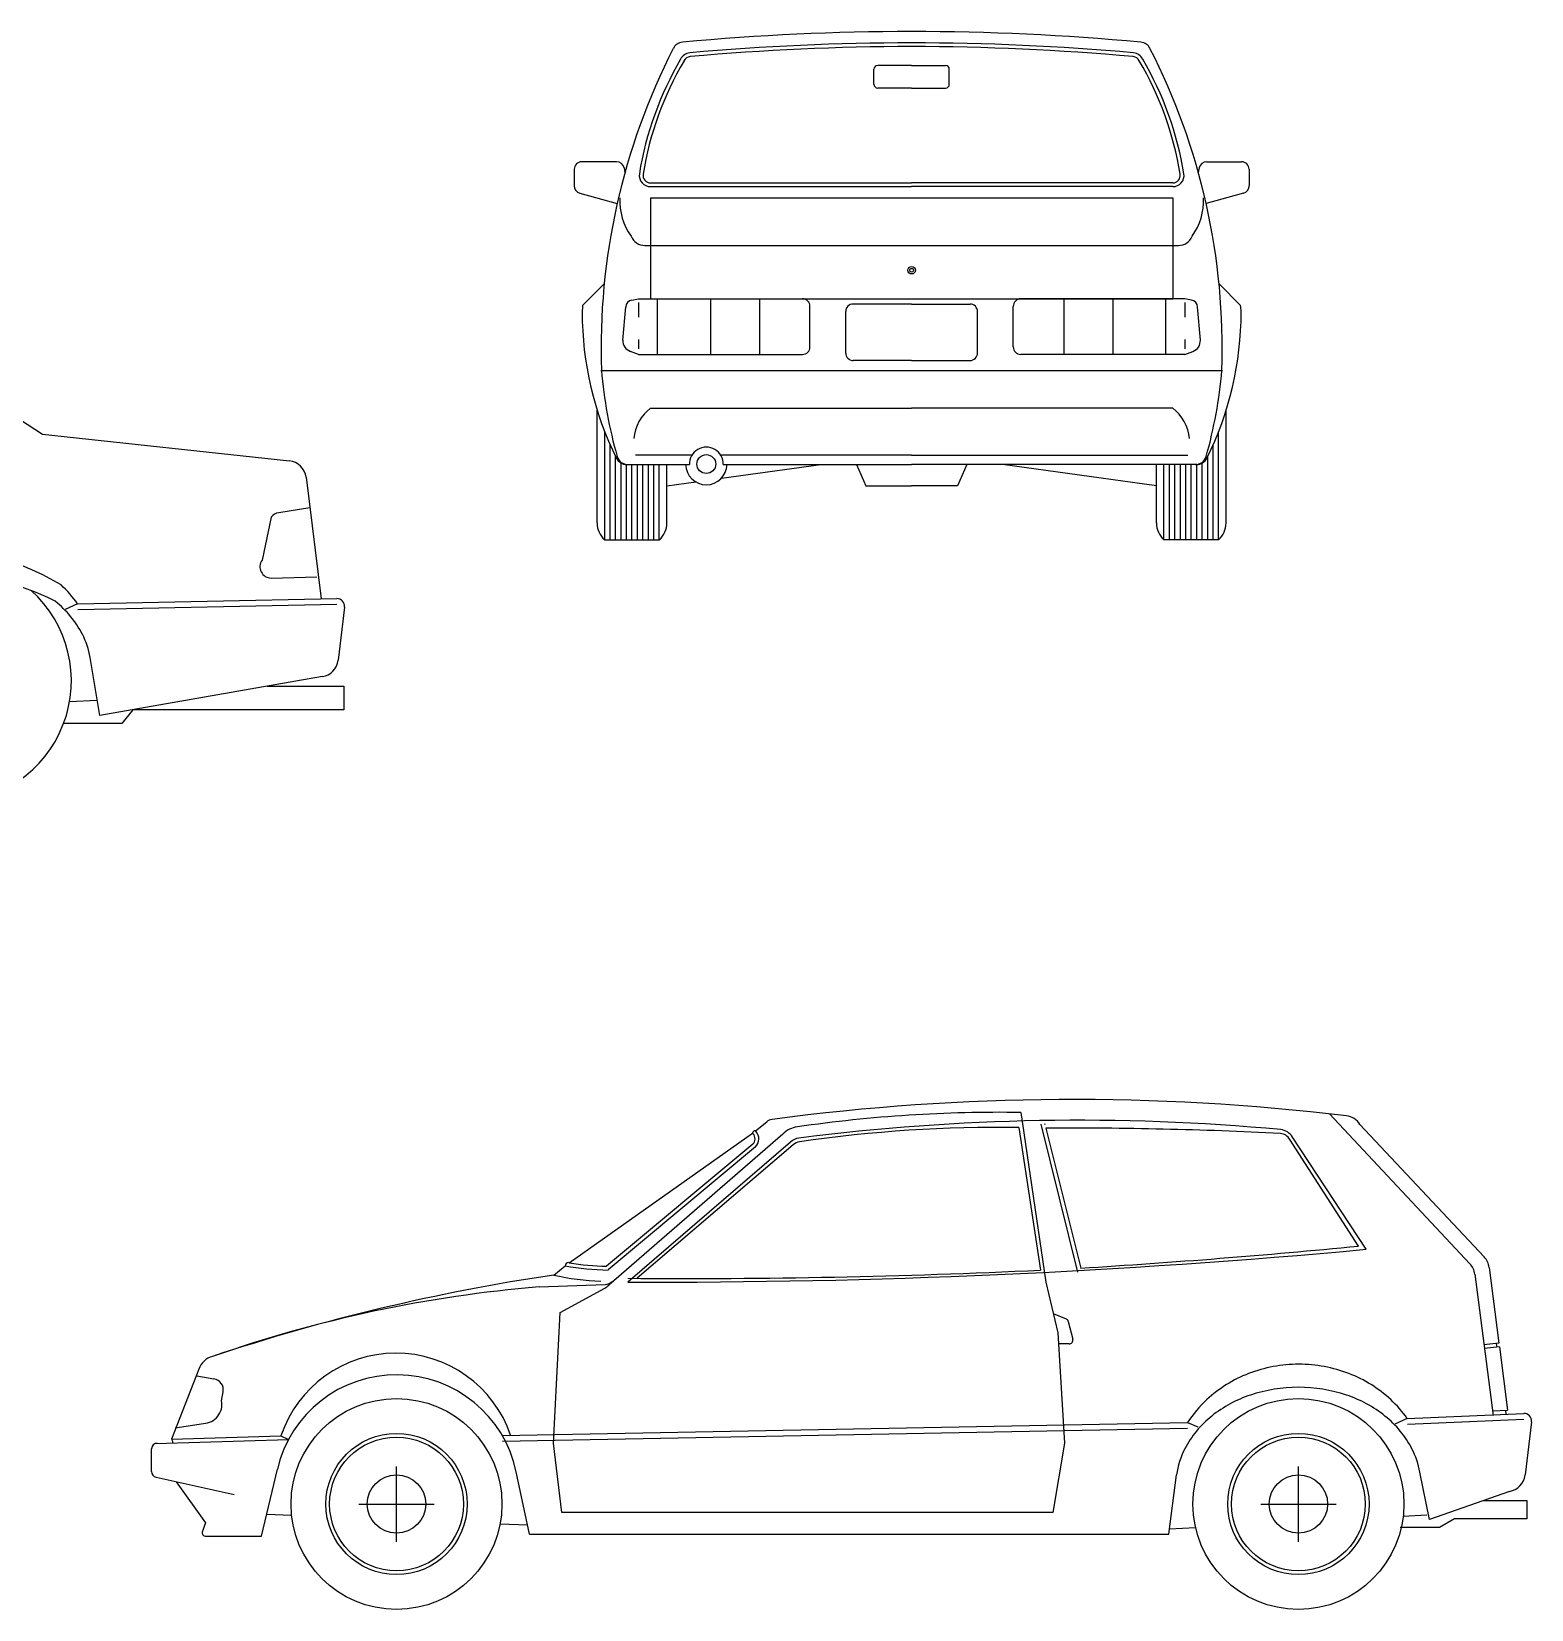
# Model space of a CAD drawing. Extents: x 81.2 to 102.2, y 189 to 198.5.
# Drawn here: x 93.402 to 97.383, y 194.275 to 198.465 of the extents above; entities that cross this region are included whole.
import ezdxf

# ---------------------------------------------------------------- set-up
doc = ezdxf.new("R2010")
doc.units = 0
doc.layers.get('0').update_dxf_attribs({"linetype": 'CONTINUOUS'})

msp = doc.modelspace()

# ---------------------------------------------------------------- linework, layer by layer
for p, q in [((95.6382, 198.3252), (95.6382, 198.3652)), ((95.7382, 198.3752), (95.6482, 198.3752)), ((95.7382, 198.3752), (95.8282, 198.3752)), ((95.8382, 198.3252), (95.8382, 198.3652)), ((95.7382, 198.3152), (95.6482, 198.3152)), ((95.7382, 198.3152), (95.8282, 198.3152)), ((94.8425, 198.0994), (94.8425, 198.0554)), ((94.9552, 198.1194), (94.8625, 198.1194)), ((94.9748, 198.1033), (94.9773, 198.0909)), ((96.5017, 198.1033), (96.4992, 198.0909)), ((96.5213, 198.1194), (96.614, 198.1194)), ((96.634, 198.0994), (96.634, 198.0554)), ((95.0451, 198.0634), (95.7382, 198.0634)), ((95.0451, 198.0534), (95.7382, 198.0534)), ((96.4314, 198.0634), (95.7382, 198.0634)), ((96.4314, 198.0534), (95.7382, 198.0534)), ((94.8572, 198.0361), (94.9567, 198.0087)), ((95.0451, 198.0234), (95.0451, 197.7554)), ((95.0451, 198.0234), (96.4314, 198.0234)), ((96.4314, 198.0234), (96.4314, 197.7554)), ((96.6193, 198.0361), (96.5198, 198.0087)), ((95.0303, 197.8971), (96.4462, 197.8971)), ((94.9223, 197.7954), (94.8649, 197.7381)), ((96.5542, 197.7954), (96.6115, 197.7381)), ((94.9956, 197.7522), (95.0132, 197.7554)), ((95.0132, 197.7554), (95.0632, 197.7554)), ((95.0451, 197.7554), (96.4314, 197.7554)), ((95.0632, 197.7554), (95.4484, 197.7554)), ((95.0632, 197.608), (95.0632, 197.7554)), ((95.204, 197.7554), (95.204, 197.608)), ((95.3344, 197.7554), (95.3344, 197.608)), ((96.4132, 197.7554), (96.0281, 197.7554)), ((96.1421, 197.7554), (96.1421, 197.608)), ((96.2724, 197.7554), (96.2724, 197.608)), ((96.4132, 197.608), (96.4132, 197.7554)), ((96.4632, 197.7554), (96.4132, 197.7554)), ((96.4808, 197.7522), (96.4632, 197.7554)), ((92.9027, 197.7387), (93.4314, 197.3962)), ((94.9719, 197.6459), (94.9792, 197.7338)), ((95.0132, 197.7461), (95.0132, 197.7066)), ((95.4684, 197.628), (95.4684, 197.7354)), ((95.5632, 197.6116), (95.5632, 197.7216)), ((95.7382, 197.7416), (95.5832, 197.7416)), ((95.7382, 197.7416), (95.8932, 197.7416)), ((95.9132, 197.6116), (95.9132, 197.7216)), ((96.0081, 197.628), (96.0081, 197.7354)), ((96.4632, 197.7461), (96.4632, 197.7066)), ((96.5046, 197.6459), (96.4973, 197.7338)), ((95.0132, 197.6471), (95.0132, 197.6224)), ((96.4632, 197.6471), (96.4632, 197.6224)), ((95.0132, 197.608), (94.9916, 197.6158)), ((95.0132, 197.608), (95.0632, 197.608)), ((95.0632, 197.608), (95.4484, 197.608)), ((95.7382, 197.5916), (95.5832, 197.5916)), ((95.7382, 197.5916), (95.8932, 197.5916)), ((96.4132, 197.608), (96.0281, 197.608)), ((96.4632, 197.608), (96.4132, 197.608)), ((96.4632, 197.608), (96.4849, 197.6158)), ((94.9132, 197.5654), (96.5632, 197.5654)), ((94.9034, 197.1604), (94.9034, 197.4596)), ((95.0451, 197.4654), (95.7382, 197.4654)), ((96.4314, 197.4654), (95.7382, 197.4654)), ((96.5731, 197.1604), (96.5731, 197.4596)), ((93.4314, 197.3962), (94.0864, 197.3252)), ((94.9234, 197.1154), (94.9234, 197.4028)), ((96.5531, 197.1154), (96.5531, 197.4028)), ((94.9379, 197.1154), (94.9379, 197.3679)), ((94.9524, 197.1154), (94.9524, 197.3368)), ((95.1548, 197.3404), (95.0048, 197.3404)), ((95.7382, 197.3404), (95.2315, 197.3404)), ((95.7382, 197.3404), (96.4716, 197.3404)), ((96.5241, 197.1154), (96.5241, 197.3368)), ((96.5386, 197.1154), (96.5386, 197.3679)), ((94.9669, 197.1154), (94.9669, 197.3192)), ((94.9814, 197.1154), (94.9814, 197.3154)), ((94.9816, 197.3154), (95.1482, 197.3154)), ((94.9959, 197.1154), (94.9959, 197.3154)), ((95.0104, 197.1154), (95.0104, 197.3154)), ((95.0249, 197.1154), (95.0249, 197.3154)), ((95.0394, 197.1154), (95.0394, 197.3154)), ((95.0539, 197.1154), (95.0539, 197.3154)), ((95.0684, 197.1154), (95.0684, 197.3154)), ((95.0884, 197.1604), (95.0884, 197.3154)), ((95.2331, 197.2789), (95.4973, 197.3154)), ((95.2382, 197.3154), (95.7382, 197.3154)), ((95.5915, 197.3154), (95.6168, 197.259)), ((96.4949, 197.3154), (95.7382, 197.3154)), ((95.885, 197.3154), (95.8597, 197.259)), ((96.3881, 197.259), (95.9792, 197.3154)), ((96.3881, 197.1604), (96.3881, 197.3154)), ((96.4081, 197.1154), (96.4081, 197.3154)), ((96.4226, 197.1154), (96.4226, 197.3154)), ((96.4371, 197.1154), (96.4371, 197.3154)), ((96.4516, 197.1154), (96.4516, 197.3154)), ((96.4661, 197.1154), (96.4661, 197.3154)), ((96.4806, 197.1154), (96.4806, 197.3154)), ((96.4951, 197.1154), (96.4951, 197.3154)), ((96.5096, 197.1154), (96.5096, 197.3192)), ((94.1306, 197.2817), (94.1705, 196.9586)), ((95.0884, 197.259), (95.1651, 197.2695)), ((95.6168, 197.259), (95.7382, 197.259)), ((95.8597, 197.259), (95.7382, 197.259)), ((94.0383, 197.1753), (94.0138, 197.0614)), ((94.1406, 197.2008), (94.058, 197.1875)), ((94.9234, 197.1154), (95.0684, 197.1154)), ((96.5531, 197.1154), (96.4081, 197.1154)), ((94.0381, 197.014), (94.1595, 197.0171)), ((93.5242, 196.9456), (94.2123, 196.9593)), ((93.5242, 196.9456), (93.4911, 196.9309)), ((93.5245, 196.9306), (94.2126, 196.9443)), ((94.2325, 196.937), (94.2157, 196.7957)), ((93.5832, 196.6495), (93.5574, 196.8033)), ((94.174, 196.7522), (93.5832, 196.6495)), ((94.0278, 196.7268), (94.2311, 196.7268)), ((94.2311, 196.7268), (94.2311, 196.664)), ((93.503, 196.6861), (93.5763, 196.6901)), ((93.6708, 196.664), (93.6421, 196.6275)), ((94.2311, 196.664), (93.6708, 196.664)), ((93.6421, 196.6275), (93.4886, 196.6275)), ((96.0279, 195.595), (96.0948, 195.1447)), ((96.8474, 195.5913), (97.2201, 195.1933)), ((94.8287, 195.1961), (95.316, 195.5401)), ((95.396, 195.5376), (94.9341, 195.1368)), ((95.3174, 195.5385), (95.316, 195.5401)), ((95.3238, 195.5464), (95.3536, 195.5705)), ((95.3248, 195.5452), (95.3238, 195.5464)), ((96.0232, 195.5551), (96.0805, 195.1763)), ((96.0815, 195.5638), (96.1789, 195.1713)), ((96.0913, 195.5659), (96.0918, 195.5634)), ((96.094, 195.5534), (96.1869, 195.1817)), ((96.9283, 195.5634), (97.2581, 195.2113)), ((95.3164, 195.5107), (94.9285, 195.1868)), ((95.3234, 195.5035), (94.9325, 195.1768)), ((95.4169, 195.5161), (94.9851, 195.1447)), ((95.4238, 195.5089), (95.0097, 195.1547)), ((96.9246, 195.2401), (96.7417, 195.5236)), ((96.945, 195.2319), (96.7489, 195.5294)), ((94.7881, 195.1632), (94.8184, 195.1877)), ((97.2332, 195.1656), (97.2816, 194.7902)), ((97.2712, 195.1835), (97.2971, 194.9829)), ((94.7492, 195.1318), (94.9245, 195.1383)), ((94.8051, 195.0636), (94.9234, 195.1288)), ((96.0948, 195.1447), (96.1263, 195.0096)), ((94.7872, 194.7173), (94.8051, 195.0636)), ((96.1142, 195.0614), (96.1483, 195.0469)), ((96.1541, 195.0401), (96.1659, 194.9929)), ((96.1263, 195.0096), (96.1442, 194.7173)), ((96.1562, 194.9805), (96.128, 194.9805)), ((97.2971, 194.9829), (97.2574, 194.9778)), ((97.2984, 194.973), (97.2587, 194.9679)), ((97.29, 194.982), (97.2913, 194.9721)), ((97.2984, 194.973), (97.3202, 194.8042)), ((93.8462, 194.9132), (93.7739, 194.7273)), ((93.841, 194.8959), (93.8862, 194.8881)), ((93.9065, 194.8293), (93.9106, 194.8534)), ((97.0538, 194.7824), (97.0207, 194.7677)), ((97.0538, 194.7824), (97.3631, 194.7961)), ((97.0541, 194.7674), (97.3634, 194.7811)), ((97.2801, 194.8024), (97.3202, 194.8042)), ((97.3143, 194.804), (97.3157, 194.794)), ((93.7739, 194.7273), (94.064, 194.7365)), ((93.7831, 194.7575), (93.8584, 194.7696)), ((94.064, 194.7365), (94.0842, 194.7269)), ((94.6515, 194.7374), (96.4706, 194.7715)), ((94.6518, 194.7224), (96.4709, 194.7565)), ((96.4706, 194.7715), (96.4979, 194.7602)), ((97.3833, 194.7738), (97.3665, 194.6325)), ((93.7208, 194.6413), (93.7208, 194.7023)), ((93.7312, 194.7165), (94.0842, 194.7269)), ((93.7739, 194.7273), (93.7766, 194.7225)), ((93.7766, 194.7225), (93.7766, 194.7174)), ((94.8096, 194.5329), (94.7872, 194.7173)), ((96.1442, 194.7173), (96.1128, 194.5329)), ((94.3708, 194.4554), (94.3708, 194.6554)), ((96.7649, 194.4554), (96.7649, 194.6554)), ((93.7325, 194.6266), (93.9396, 194.5805)), ((93.7859, 194.6147), (93.8635, 194.5055)), ((94.0125, 194.4697), (94.0545, 194.6481)), ((94.724, 194.4754), (94.6887, 194.6412)), ((96.4207, 194.4754), (96.4417, 194.633)), ((97.1128, 194.5146), (97.087, 194.6401)), ((97.3248, 194.589), (97.1128, 194.5146)), ((94.0263, 194.5282), (94.0924, 194.5255)), ((94.2708, 194.5554), (94.4708, 194.5554)), ((96.1128, 194.5329), (94.8096, 194.5329)), ((96.6649, 194.5554), (96.8649, 194.5554)), ((97.043, 194.5234), (97.106, 194.5269)), ((97.2549, 194.5645), (97.3713, 194.5645)), ((97.3713, 194.5645), (97.3713, 194.5158)), ((93.8635, 194.5055), (93.8555, 194.483)), ((94.6458, 194.5027), (94.7188, 194.4997)), ((96.4225, 194.4892), (96.4919, 194.493)), ((97.1398, 194.4934), (97.0352, 194.4934)), ((97.179, 194.5158), (97.1398, 194.4934)), ((97.3713, 194.5158), (97.179, 194.5158)), ((93.8649, 194.4697), (94.0125, 194.4697)), ((94.724, 194.4754), (96.4207, 194.4754))]:
    msp.add_line(p, q)
for centre, radius in [((95.7382, 197.8314), 0.01), ((95.7382, 197.8314), 0.005), ((95.1932, 197.3168), 0.025), ((94.3708, 194.5554), 0.28), ((96.7649, 194.5554), 0.28), ((94.3708, 194.5554), 0.1875), ((96.7649, 194.5554), 0.1875), ((94.3708, 194.5554), 0.1775), ((96.7649, 194.5554), 0.1775), ((94.3708, 194.5554), 0.0775), ((96.7649, 194.5554), 0.0775)]:
    msp.add_circle(centre, radius)
for centre, radius, start, end in [((95.7382, 191.8804), 6.5847, 84.69716, 95.30284), ((95.1325, 198.4071), 0.03, 95.3028, 153.3242), ((95.7382, 191.8804), 6.5547, 84.84434, 95.15566), ((95.7382, 191.8804), 6.5447, 84.84434, 95.15566), ((96.344, 198.4071), 0.03, 26.6758, 84.6972), ((96.6629, 197.6242), 1.7491, 152.9168, 181.9274), ((95.8855, 197.9461), 0.8815, 149.6284, 170.7746), ((95.8857, 197.9461), 0.8717, 149.5844, 170.7603), ((95.1519, 198.3787), 0.03, 95.1557, 154.1335), ((95.1519, 198.3787), 0.02, 95.1557, 154.1335), ((96.3246, 198.3787), 0.02, 25.8665, 84.8443), ((96.3246, 198.3787), 0.03, 25.8665, 84.8443), ((95.5908, 197.9461), 0.8717, 9.2397, 30.4156), ((95.591, 197.9461), 0.8815, 9.2254, 30.3716), ((94.8136, 197.6242), 1.7491, 358.0726, 27.0832), ((95.6482, 198.3652), 0.01, 90, 180), ((95.8282, 198.3652), 0.01, 0, 90), ((95.6482, 198.3252), 0.01, 180, 270), ((95.8282, 198.3252), 0.01, 270, 0), ((94.8625, 198.0994), 0.02, 90, 180), ((94.9552, 198.0994), 0.02, 11.2915, 90), ((95.0451, 198.0834), 0.03, 172.2174, 270), ((96.4314, 198.0834), 0.03, 270, 7.7826), ((96.5213, 198.0994), 0.02, 90, 168.7085), ((96.614, 198.0994), 0.02, 0, 90), ((94.8625, 198.0554), 0.02, 180, 254.6167), ((95.0451, 198.0834), 0.02, 172.2174, 270), ((96.4314, 198.0834), 0.02, 270, 7.7826), ((96.614, 198.0554), 0.02, 285.3833, 0), ((95.1301, 198.0175), 0.1669, 177.978, 215.077), ((96.3464, 198.0175), 0.1669, 324.923, 2.022), ((95.0303, 197.9371), 0.04, 202.8811, 270), ((96.4462, 197.9371), 0.04, 270, 337.1189), ((94.9992, 197.7325), 0.02, 100.1378, 176.5135), ((95.4484, 197.7354), 0.02, 0, 90), ((96.0281, 197.7354), 0.02, 90, 180), ((96.4773, 197.7325), 0.02, 3.4865, 79.8622), ((95.9382, 197.6404), 1.0777, 174.7999, 175.7267), ((95.7365, 197.7206), 0.873, 179.9938, 206.4303), ((95.5832, 197.7216), 0.02, 90, 180), ((95.8932, 197.7216), 0.02, 0, 90), ((95.74, 197.7206), 0.873, 333.5697, 0.0062), ((95.5382, 197.6404), 1.0777, 4.2733, 5.2001), ((95.0018, 197.644), 0.03, 176.5135, 250.1361), ((95.4484, 197.628), 0.02, 270, 0), ((96.0281, 197.628), 0.02, 180, 270), ((96.4747, 197.644), 0.03, 289.8639, 3.4865), ((95.5832, 197.6116), 0.02, 180, 270), ((95.8932, 197.6116), 0.02, 270, 0), ((96.1317, 197.6684), 1.2212, 184.8368, 195.7671), ((95.3448, 197.6684), 1.2212, 344.2329, 355.1632), ((95.1155, 197.3744), 0.1151, 127.7412, 175.0677), ((96.3609, 197.3744), 0.1151, 4.9323, 52.2588), ((94.9851, 197.3454), 0.03, 197.1976, 270), ((95.1932, 197.3168), 0.045, 358.2073, 181.7927), ((96.4914, 197.3454), 0.03, 270, 342.8024), ((94.081, 197.2755), 0.05, 7.0389, 83.8152), ((94.9816, 197.3454), 0.03, 206.4303, 270), ((95.1932, 197.3168), 0.055, 181.4667, 358.5333), ((96.4949, 197.3454), 0.03, 270, 333.5697), ((94.0628, 197.1579), 0.03, 99.1436, 144.558), ((94.964, 197.1604), 0.0606, 180, 227.925), ((95.0278, 197.1604), 0.0606, 312.075, 0), ((96.4487, 197.1604), 0.0606, 180, 227.925), ((96.5124, 197.1604), 0.0606, 312.075, 0), ((93.1588, 196.4698), 0.6165, 58.5648, 74.8882), ((94.0383, 197.044), 0.03, 144.558, 269.6534), ((93.1722, 196.3855), 0.638, 62.6795, 77.2849), ((93.1852, 196.7412), 0.3225, 131.918, 48.082), ((93.2603, 196.759), 0.3232, 35.2605, 47.1031), ((94.2127, 196.9394), 0.02, 353.2133, 91.0684), ((93.2952, 196.7397), 0.2721, 27.4034, 51.3757), ((93.3511, 196.7687), 0.2092, 9.5264, 27.4034), ((94.1661, 196.8016), 0.05, 279.1089, 353.2133), ((96.167, 189.5516), 6.0779, 83.14735, 97.55744), ((95.3724, 195.5471), 0.03, 99.2431, 128.958), ((95.9702, 191.8739), 3.7215, 89.1112, 98.2712), ((96.181, 189.7226), 5.8517, 84.73372, 97.28429), ((96.8862, 195.5365), 0.05, 32.5929, 83.1473), ((95.3228, 195.5396), 0.00683, 81.8105, 176.1055), ((95.3026, 195.5251), 0.02, 313.9472, 42.0132), ((95.3026, 195.5251), 0.03, 313.9472, 42.0132), ((95.4449, 195.4875), 0.07, 98.2712, 134.3021), ((95.9702, 191.8739), 3.6815, 89.1754, 98.2724), ((96.1586, 184.71), 10.8435, 87.04587, 90.34112), ((96.7154, 195.5092), 0.03, 28.7404, 86.1225), ((96.7141, 195.5098), 0.04, 29.4289, 84.2391), ((95.4448, 195.4875), 0.04, 98.2724, 134.3021), ((95.4448, 195.4875), 0.03, 98.2724, 134.3021), ((94.8667, 216.5508), 21.4098, 273.53522, 275.51584), ((95.0632, 215.4707), 20.3261, 269.77991, 275.31202), ((97.2216, 195.1771), 0.05, 7.3534, 43.1253), ((95.5733, 189.8635), 5.3576, 98.4277, 108.3973), ((94.9402, 195.8553), 0.7086, 257.6027, 267.8406), ((94.8269, 195.1877), 0.00855, 78.0957, 179.8203), ((94.9402, 195.8553), 0.6786, 259.6579, 269.3509), ((94.9402, 195.8553), 0.6686, 260.3992, 269.0005), ((95.1443, 214.8545), 19.7004, 269.53736, 272.72386), ((97.1836, 195.1592), 0.05, 7.3534, 43.1253), ((95.0405, 191.6349), 3.509, 94.7631, 109.2716), ((94.8992, 195.1726), 0.05, 298.9048, 314.3021), ((94.9234, 195.1682), 0.03, 272.1179, 314.3021), ((96.1444, 195.0377), 0.01, 14.0274, 66.9362), ((96.1562, 194.9905), 0.01, 270.0588, 14.0274), ((93.8941, 194.8986), 0.05, 103.4706, 163.078), ((94.3691, 194.634), 0.3219, 18.8245, 161.4332), ((96.7659, 194.5556), 0.3709, 90, 111.0502), ((96.7659, 194.5556), 0.3709, 68.9498, 90), ((93.8811, 194.8585), 0.03, 350.2115, 80.2115), ((94.3708, 194.5736), 0.325, 12.0143, 166.7534), ((96.7565, 194.5801), 0.3446, 111.0502, 132.8969), ((96.7649, 194.4596), 0.4056, 90, 108.312), ((96.7649, 194.4596), 0.4056, 71.688, 90), ((96.7753, 194.5801), 0.3446, 47.1031, 68.9498), ((93.8574, 194.8196), 0.05, 271.0684, 11.2169), ((96.7419, 194.5958), 0.3232, 132.8969, 147.0679), ((96.7412, 194.531), 0.3303, 108.312, 128.6243), ((96.7885, 194.531), 0.3303, 51.3757, 71.688), ((96.7899, 194.5958), 0.3232, 35.2605, 47.1031), ((96.7049, 194.5765), 0.2721, 128.6243, 152.5966), ((96.8248, 194.5765), 0.2721, 27.4034, 51.3757), ((97.3635, 194.7761), 0.02, 353.2133, 91.0684), ((93.7358, 194.7023), 0.015, 90, 180), ((96.649, 194.6054), 0.2092, 152.5966, 172.4185), ((96.8807, 194.6054), 0.2092, 9.5264, 27.4034), ((93.7358, 194.6413), 0.015, 180, 257.446), ((97.3169, 194.6384), 0.05, 279.1089, 353.2133), ((93.8649, 194.4797), 0.01, 160.3368, 270)]:
    msp.add_arc(centre, radius, start, end)

doc.saveas('drawing.dxf')
